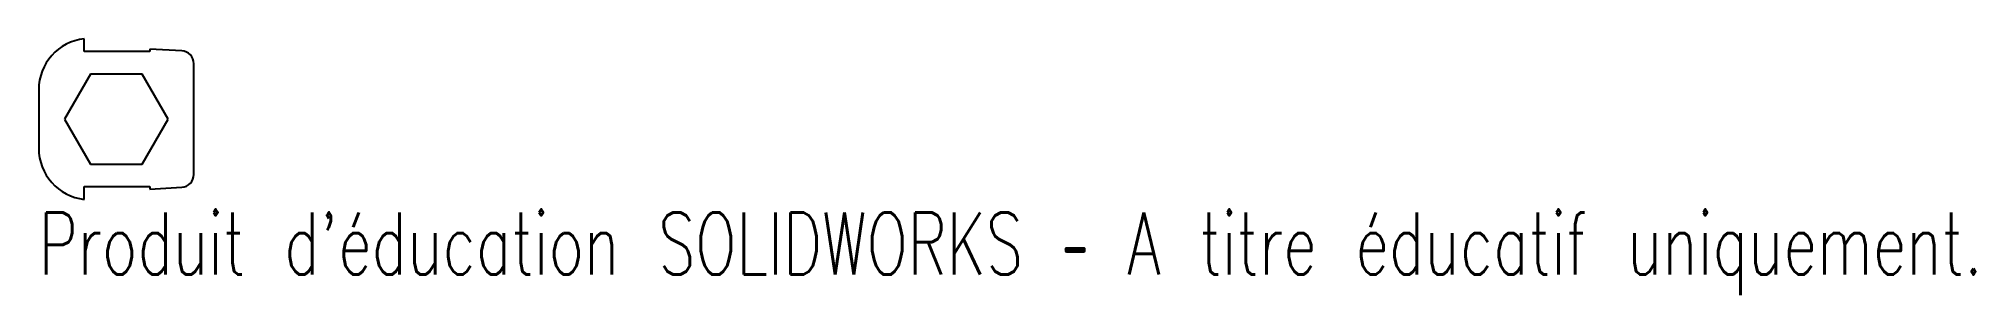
# Model space of a CAD drawing. Header units: millimetres. Extents: x 0 to 151, y -14 to 6.
import ezdxf

# ---------------------------------------------------------------- set-up
doc = ezdxf.new("R2010")
doc.units = ezdxf.units.MM
doc.styles.add('SLDTEXTSTYLE0', font='TXT', dxfattribs={"width": 0.7, "bigfont": 'bigfont'})

msp = doc.modelspace()

# ---------------------------------------------------------------- linework, layer by layer
at = {"color": 7, "linetype": 'Continuous', "lineweight": 25}
for p, q in [((3.54, 5.25), (3.54, 6.25)), ((8.64, 5.25), (3.54, 5.25)), ((11.14, 5.3), (8.64, 5.45)), ((8.64, 5.45), (8.64, 5.25)), ((4.02, 3.5), (2, 0)), ((8.06, 3.5), (4.02, 3.5)), ((10.08, 0), (8.06, 3.5)), ((12.08, -4.31), (12.08, 4.31)), ((0, 2.28), (0, -2.28)), ((2, 0), (4.02, -3.5)), ((8.06, -3.5), (10.08, 0)), ((4.02, -3.5), (8.06, -3.5)), ((3.54, -6.25), (3.54, -5.25)), ((3.54, -5.25), (8.64, -5.25)), ((8.64, -5.25), (8.64, -5.45)), ((8.64, -5.45), (11.14, -5.3))]:
    msp.add_line(p, q, dxfattribs=at)
for centre, radius, start, end in [((4, 2.28), 4, 96.5827, 180), ((11.08, 4.31), 1, 0, 86.674), ((4, -2.28), 4, 180, 263.4173), ((11.08, -4.31), 1, 273.326, 0)]:
    msp.add_arc(centre, radius, start, end, dxfattribs=at)

# ---------------------------------------------------------------- texts
at = {"color": 7, "linetype": 'Continuous', "insert": (0, -7.27), "char_height": 4.8336, "attachment_point": 1, "style": 'SLDTEXTSTYLE0'}
msp.add_mtext("Produit d'éducation SOLIDWORKS – A titre éducatif uniquement.", dxfattribs=at)

doc.saveas('drawing.dxf')
